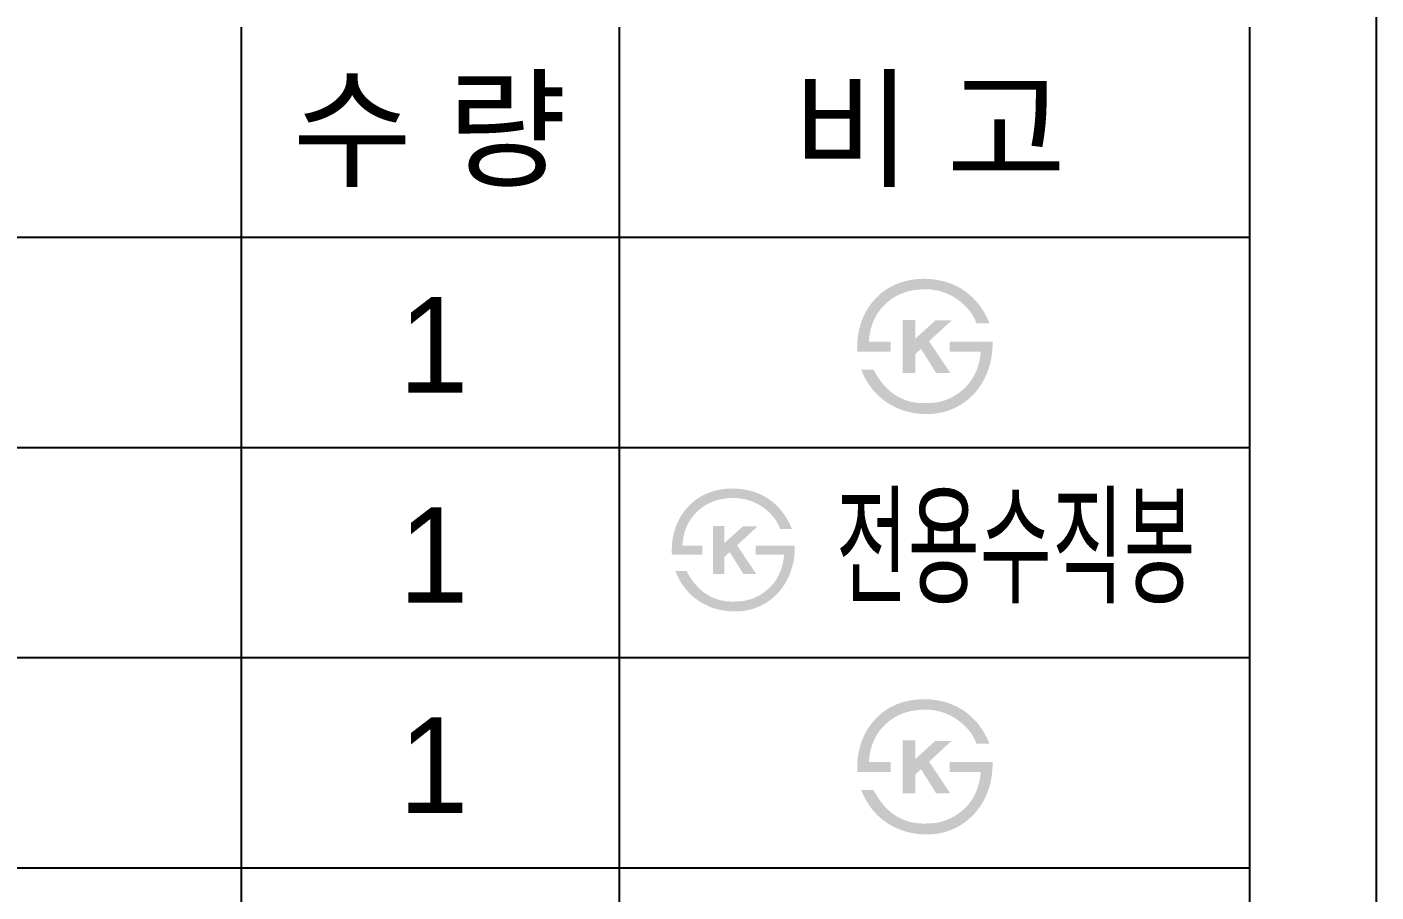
# Model space of a CAD drawing. Header units: millimetres. Extents: x 4364 to 6344, y -6858 to -4003.
# Drawn here: x 5990.8 to 6344, y -4482.3 to -4255.9 of the extents above; entities that cross this region are included whole.
import ezdxf
from ezdxf.enums import TextEntityAlignment as Align

# ---------------------------------------------------------------- set-up
doc = ezdxf.new("R2010")
doc.units = ezdxf.units.MM
doc.layers.add('TEXT', color=7, linetype='Continuous')
doc.layers.add('도각라인', color=7, linetype='Continuous')
doc.styles.add('타이틀', font='H2GTRM.TTF', dxfattribs={"height": 25})

msp = doc.modelspace()

# ---------------------------------------------------------------- hatches: boundary and pattern name
at = {"layer": 'TEXT'}
for points in [[(6208.2, -4340.83), (6208.18, -4340.37), (6208.17, -4339.92), (6208.17, -4339.48), (6208.18, -4339.03), (6208.19, -4338.59), (6208.22, -4338.14), (6208.25, -4337.7), (6208.3, -4337.27), (6208.35, -4336.83), (6208.41, -4336.4), (6208.49, -4335.97), (6208.57, -4335.54), (6208.66, -4335.11), (6208.76, -4334.69), (6208.87, -4334.27), (6208.99, -4333.85), (6209.12, -4333.42), (6209.26, -4333), (6209.42, -4332.59), (6209.58, -4332.18), (6209.75, -4331.78), (6209.93, -4331.39), (6210.11, -4331), (6210.31, -4330.62), (6210.52, -4330.25), (6210.73, -4329.88), (6210.95, -4329.52), (6211.19, -4329.17), (6211.43, -4328.82), (6211.68, -4328.48), (6211.94, -4328.14), (6212.5, -4327.47), (6212.79, -4327.13), (6213.09, -4326.8), (6213.4, -4326.49), (6213.72, -4326.18), (6214.05, -4325.89), (6214.38, -4325.6), (6214.73, -4325.33), (6215.08, -4325.06), (6215.43, -4324.8), (6215.8, -4324.56), (6216.17, -4324.32), (6216.55, -4324.1), (6216.94, -4323.88), (6217.34, -4323.67), (6217.74, -4323.48), (6218.18, -4323.28), (6218.63, -4323.09), (6219.09, -4322.92), (6219.55, -4322.75), (6220.02, -4322.6), (6220.5, -4322.47), (6220.98, -4322.34), (6221.47, -4322.23), (6221.97, -4322.13), (6222.47, -4322.04), (6222.98, -4321.97), (6223.5, -4321.91), (6224.02, -4321.86), (6224.55, -4321.82), (6225.09, -4321.8), (6225.63, -4321.79), (6226.47, -4321.81), (6226.88, -4321.83), (6227.29, -4321.86), (6227.69, -4321.9), (6228.09, -4321.94), (6228.49, -4321.99), (6228.88, -4322.05), (6229.27, -4322.12), (6229.65, -4322.19), (6230.03, -4322.27), (6230.4, -4322.35), (6230.77, -4322.44), (6231.14, -4322.54), (6231.5, -4322.65), (6231.86, -4322.76), (6232.22, -4322.88), (6232.57, -4323.01), (6232.91, -4323.14), (6233.25, -4323.29), (6233.59, -4323.43), (6233.92, -4323.59), (6234.25, -4323.75), (6234.58, -4323.92), (6234.9, -4324.1), (6235.22, -4324.28), (6235.53, -4324.47), (6235.84, -4324.67), (6236.14, -4324.87), (6236.44, -4325.08), (6236.74, -4325.3), (6237.03, -4325.53), (6237.49, -4325.91), (6237.94, -4326.3), (6238.37, -4326.71), (6238.79, -4327.14), (6239.2, -4327.58), (6239.59, -4328.03), (6239.97, -4328.5), (6240.34, -4328.99), (6240.69, -4329.49), (6241.03, -4330), (6241.35, -4330.53), (6241.66, -4331.08), (6241.96, -4331.64), (6242.24, -4332.21), (6242.51, -4332.81), (6242.76, -4333.41), (6242.76, -4333.41), (6239.35, -4333.41), (6239.35, -4333.41), (6239.29, -4333.22), (6239.21, -4333.03), (6239.14, -4332.84), (6239.06, -4332.65), (6238.98, -4332.46), (6238.89, -4332.27), (6238.8, -4332.08), (6238.7, -4331.89), (6238.6, -4331.71), (6238.49, -4331.53), (6238.38, -4331.34), (6238.27, -4331.16), (6238.15, -4330.98), (6238.03, -4330.8), (6237.9, -4330.62), (6237.77, -4330.44), (6237.64, -4330.26), (6237.5, -4330.09), (6237.21, -4329.74), (6236.9, -4329.39), (6236.57, -4329.05), (6236.23, -4328.71), (6235.87, -4328.37), (6235.5, -4328.04), (6235.1, -4327.72), (6234.85, -4327.52), (6234.59, -4327.33), (6234.33, -4327.15), (6234.07, -4326.97), (6233.81, -4326.8), (6233.55, -4326.64), (6233.28, -4326.48), (6233.01, -4326.33), (6232.74, -4326.18), (6232.47, -4326.04), (6232.19, -4325.91), (6231.91, -4325.78), (6231.64, -4325.66), (6231.35, -4325.54), (6231.07, -4325.43), (6230.78, -4325.33), (6230.5, -4325.24), (6230.21, -4325.15), (6229.92, -4325.06), (6229.62, -4324.98), (6229.33, -4324.91), (6229.03, -4324.85), (6228.73, -4324.79), (6228.42, -4324.74), (6228.12, -4324.69), (6227.81, -4324.65), (6227.51, -4324.62), (6227.19, -4324.59), (6226.88, -4324.57), (6226.57, -4324.55), (6226.25, -4324.54), (6225.93, -4324.54), (6225.55, -4324.54), (6225.17, -4324.55), (6224.8, -4324.57), (6224.43, -4324.6), (6224.06, -4324.63), (6223.7, -4324.67), (6223.34, -4324.71), (6222.99, -4324.77), (6222.64, -4324.83), (6222.29, -4324.9), (6221.95, -4324.97), (6221.61, -4325.05), (6221.28, -4325.14), (6220.95, -4325.24), (6220.63, -4325.35), (6220.3, -4325.46), (6219.99, -4325.57), (6219.68, -4325.7), (6219.37, -4325.83), (6219.06, -4325.97), (6218.76, -4326.12), (6218.47, -4326.27), (6218.17, -4326.44), (6217.89, -4326.6), (6217.6, -4326.78), (6217.32, -4326.96), (6217.05, -4327.15), (6216.77, -4327.35), (6216.51, -4327.55), (6216.24, -4327.77), (6215.98, -4327.99), (6215.73, -4328.21), (6215.47, -4328.45), (6215.22, -4328.7), (6214.98, -4328.94), (6214.75, -4329.2), (6214.52, -4329.46), (6214.3, -4329.72), (6214.09, -4329.99), (6213.89, -4330.26), (6213.69, -4330.54), (6213.5, -4330.82), (6213.32, -4331.11), (6213.14, -4331.4), (6212.98, -4331.7), (6212.82, -4332), (6212.67, -4332.31), (6212.52, -4332.62), (6212.38, -4332.93), (6212.25, -4333.25), (6212.13, -4333.58), (6212.02, -4333.91), (6211.91, -4334.24), (6211.81, -4334.58), (6211.72, -4334.93), (6211.64, -4335.28), (6211.56, -4335.63), (6211.49, -4335.99), (6211.43, -4336.35), (6211.37, -4336.72), (6211.33, -4337.09), (6211.29, -4337.47), (6211.26, -4337.85), (6211.23, -4338.24), (6211.23, -4338.24), (6216.93, -4338.24), (6216.93, -4338.24), (6216.93, -4338.24), (6216.93, -4340.83), (6216.93, -4340.83), (6216.93, -4340.83), (6208.21, -4340.83)], [(6223.34, -4337.48), (6228.62, -4332.7), (6232.87, -4332.7), (6226.97, -4338.14), (6232.5, -4346.4), (6228.79, -4346.4), (6224.87, -4340.13), (6223.34, -4341.49), (6223.34, -4346.4), (6220.09, -4346.4), (6220.09, -4332.57), (6223.34, -4332.57)], [(6243.59, -4338.24), (6243.6, -4338.72), (6243.59, -4339.21), (6243.57, -4339.68), (6243.55, -4340.16), (6243.51, -4340.63), (6243.47, -4341.1), (6243.41, -4341.57), (6243.34, -4342.03), (6243.26, -4342.49), (6243.18, -4342.95), (6243.08, -4343.41), (6242.97, -4343.86), (6242.85, -4344.31), (6242.72, -4344.76), (6242.58, -4345.2), (6242.43, -4345.64), (6242.28, -4346.07), (6242.12, -4346.49), (6241.95, -4346.9), (6241.77, -4347.3), (6241.58, -4347.7), (6241.38, -4348.1), (6241.17, -4348.48), (6240.96, -4348.86), (6240.74, -4349.24), (6240.5, -4349.6), (6240.26, -4349.96), (6240.01, -4350.32), (6239.75, -4350.66), (6239.49, -4351.01), (6239.21, -4351.34), (6238.93, -4351.67), (6238.63, -4351.99), (6238.33, -4352.3), (6238.02, -4352.6), (6237.7, -4352.9), (6237.38, -4353.18), (6237.06, -4353.46), (6236.72, -4353.72), (6236.38, -4353.98), (6236.04, -4354.22), (6235.69, -4354.46), (6235.33, -4354.69), (6234.96, -4354.91), (6234.59, -4355.11), (6234.22, -4355.31), (6233.83, -4355.5), (6233.44, -4355.69), (6233.04, -4355.87), (6232.63, -4356.03), (6232.22, -4356.19), (6231.81, -4356.34), (6231.39, -4356.47), (6230.97, -4356.59), (6230.55, -4356.7), (6230.12, -4356.8), (6229.7, -4356.89), (6229.26, -4356.96), (6228.83, -4357.03), (6228.39, -4357.08), (6227.95, -4357.12), (6227.5, -4357.15), (6227.05, -4357.17), (6226.6, -4357.17), (6225.87, -4357.17), (6225.15, -4357.14), (6224.44, -4357.09), (6223.74, -4357.01), (6223.05, -4356.91), (6222.71, -4356.86), (6222.38, -4356.79), (6222.04, -4356.73), (6221.71, -4356.65), (6221.39, -4356.57), (6221.06, -4356.49), (6220.74, -4356.4), (6220.42, -4356.3), (6220.1, -4356.2), (6219.79, -4356.09), (6219.48, -4355.97), (6219.17, -4355.86), (6218.87, -4355.73), (6218.56, -4355.6), (6218.26, -4355.46), (6217.97, -4355.32), (6217.67, -4355.17), (6217.38, -4355.02), (6217.09, -4354.86), (6216.81, -4354.7), (6216.53, -4354.53), (6215.95, -4354.16), (6215.66, -4353.96), (6215.38, -4353.76), (6215.1, -4353.55), (6214.82, -4353.34), (6214.55, -4353.12), (6214.29, -4352.9), (6214.03, -4352.67), (6213.77, -4352.44), (6213.52, -4352.2), (6213.27, -4351.95), (6213.03, -4351.7), (6212.79, -4351.45), (6212.56, -4351.19), (6212.33, -4350.92), (6212.11, -4350.65), (6211.89, -4350.37), (6211.68, -4350.09), (6211.47, -4349.8), (6211.27, -4349.5), (6211.07, -4349.21), (6210.88, -4348.9), (6210.69, -4348.59), (6210.5, -4348.28), (6210.32, -4347.96), (6210.15, -4347.63), (6209.98, -4347.3), (6209.81, -4346.96), (6209.49, -4346.27), (6209.2, -4345.56), (6209.2, -4345.56), (6212.44, -4345.56), (6212.44, -4345.56), (6212.69, -4346.03), (6212.95, -4346.48), (6213.21, -4346.93), (6213.48, -4347.36), (6213.75, -4347.77), (6214.03, -4348.18), (6214.31, -4348.57), (6214.61, -4348.94), (6214.9, -4349.31), (6215.2, -4349.66), (6215.51, -4350), (6215.83, -4350.33), (6216.15, -4350.64), (6216.47, -4350.94), (6216.8, -4351.23), (6217.14, -4351.5), (6217.39, -4351.69), (6217.64, -4351.88), (6217.9, -4352.05), (6218.15, -4352.22), (6218.41, -4352.39), (6218.68, -4352.55), (6218.95, -4352.7), (6219.22, -4352.84), (6219.49, -4352.98), (6219.77, -4353.11), (6220.04, -4353.23), (6220.33, -4353.35), (6220.61, -4353.46), (6220.9, -4353.56), (6221.19, -4353.66), (6221.49, -4353.75), (6221.79, -4353.84), (6222.09, -4353.92), (6222.39, -4353.99), (6222.7, -4354.05), (6223.01, -4354.11), (6223.32, -4354.16), (6223.64, -4354.2), (6223.96, -4354.24), (6224.28, -4354.27), (6224.6, -4354.3), (6224.93, -4354.32), (6225.26, -4354.33), (6225.6, -4354.33), (6225.94, -4354.33), (6226.28, -4354.32), (6227.22, -4354.3), (6227.52, -4354.28), (6227.82, -4354.26), (6228.12, -4354.23), (6228.41, -4354.2), (6228.7, -4354.16), (6228.99, -4354.11), (6229.28, -4354.06), (6229.57, -4354), (6229.85, -4353.94), (6230.13, -4353.87), (6230.41, -4353.79), (6230.69, -4353.71), (6230.97, -4353.62), (6231.25, -4353.53), (6231.52, -4353.42), (6231.79, -4353.32), (6232.06, -4353.2), (6232.33, -4353.08), (6232.59, -4352.96), (6232.86, -4352.83), (6233.12, -4352.69), (6233.38, -4352.55), (6233.64, -4352.4), (6233.9, -4352.24), (6234.15, -4352.08), (6234.4, -4351.91), (6234.66, -4351.73), (6234.9, -4351.55), (6235.15, -4351.37), (6235.4, -4351.17), (6235.68, -4350.94), (6235.95, -4350.69), (6236.22, -4350.44), (6236.48, -4350.19), (6236.73, -4349.93), (6236.97, -4349.67), (6237.2, -4349.39), (6237.43, -4349.12), (6237.65, -4348.84), (6237.86, -4348.55), (6238.06, -4348.26), (6238.26, -4347.96), (6238.45, -4347.65), (6238.63, -4347.35), (6238.8, -4347.03), (6238.96, -4346.71), (6239.12, -4346.38), (6239.27, -4346.05), (6239.41, -4345.72), (6239.54, -4345.37), (6239.66, -4345.02), (6239.78, -4344.67), (6239.89, -4344.31), (6239.99, -4343.95), (6240.08, -4343.58), (6240.16, -4343.2), (6240.24, -4342.82), (6240.31, -4342.43), (6240.37, -4342.04), (6240.43, -4341.64), (6240.47, -4341.24), (6240.51, -4340.83), (6240.51, -4340.83), (6232.34, -4340.83), (6232.34, -4340.83), (6232.34, -4340.83), (6232.34, -4338.24), (6232.34, -4338.24), (6232.34, -4338.24), (6243.59, -4338.24)], [(6159.65, -4393.97), (6159.63, -4393.56), (6159.62, -4393.15), (6159.61, -4392.74), (6159.62, -4392.33), (6159.64, -4391.93), (6159.66, -4391.53), (6159.69, -4391.13), (6159.73, -4390.73), (6159.78, -4390.34), (6159.84, -4389.94), (6159.9, -4389.55), (6159.98, -4389.16), (6160.06, -4388.77), (6160.15, -4388.39), (6160.25, -4388), (6160.36, -4387.62), (6160.48, -4387.23), (6160.61, -4386.85), (6160.75, -4386.48), (6160.89, -4386.11), (6161.05, -4385.75), (6161.21, -4385.39), (6161.38, -4385.04), (6161.56, -4384.69), (6161.75, -4384.35), (6161.94, -4384.02), (6162.15, -4383.69), (6162.36, -4383.37), (6162.58, -4383.05), (6162.81, -4382.74), (6163.04, -4382.43), (6163.55, -4381.82), (6163.82, -4381.52), (6164.09, -4381.22), (6164.37, -4380.93), (6164.66, -4380.65), (6164.96, -4380.39), (6165.26, -4380.13), (6165.58, -4379.88), (6165.89, -4379.63), (6166.22, -4379.4), (6166.55, -4379.18), (6166.89, -4378.96), (6167.23, -4378.76), (6167.59, -4378.56), (6167.95, -4378.37), (6168.31, -4378.2), (6168.72, -4378.01), (6169.13, -4377.84), (6169.54, -4377.68), (6169.96, -4377.54), (6170.39, -4377.4), (6170.82, -4377.28), (6171.26, -4377.16), (6171.71, -4377.06), (6172.16, -4376.97), (6172.61, -4376.89), (6173.08, -4376.82), (6173.55, -4376.77), (6174.02, -4376.72), (6174.51, -4376.69), (6174.99, -4376.67), (6175.49, -4376.66), (6176.25, -4376.68), (6176.62, -4376.7), (6177, -4376.73), (6177.36, -4376.76), (6177.73, -4376.8), (6178.09, -4376.85), (6178.44, -4376.9), (6178.79, -4376.96), (6179.14, -4377.02), (6179.49, -4377.09), (6179.83, -4377.17), (6180.17, -4377.25), (6180.5, -4377.35), (6180.83, -4377.44), (6181.15, -4377.55), (6181.48, -4377.65), (6181.79, -4377.77), (6182.11, -4377.89), (6182.42, -4378.02), (6182.73, -4378.16), (6183.03, -4378.3), (6183.33, -4378.44), (6183.62, -4378.6), (6183.91, -4378.76), (6184.2, -4378.93), (6184.49, -4379.1), (6184.77, -4379.28), (6185.04, -4379.46), (6185.32, -4379.66), (6185.58, -4379.85), (6185.85, -4380.06), (6186.27, -4380.4), (6186.68, -4380.76), (6187.07, -4381.13), (6187.46, -4381.52), (6187.83, -4381.92), (6188.18, -4382.33), (6188.53, -4382.76), (6188.86, -4383.2), (6189.18, -4383.66), (6189.49, -4384.13), (6189.78, -4384.61), (6190.06, -4385.1), (6190.33, -4385.61), (6190.59, -4386.14), (6190.83, -4386.68), (6191.06, -4387.23), (6191.06, -4387.23), (6187.96, -4387.23), (6187.96, -4387.23), (6187.9, -4387.05), (6187.84, -4386.88), (6187.77, -4386.7), (6187.7, -4386.53), (6187.62, -4386.36), (6187.54, -4386.19), (6187.46, -4386.02), (6187.37, -4385.85), (6187.28, -4385.68), (6187.18, -4385.51), (6187.08, -4385.34), (6186.98, -4385.18), (6186.87, -4385.01), (6186.76, -4384.85), (6186.65, -4384.69), (6186.53, -4384.52), (6186.41, -4384.36), (6186.28, -4384.2), (6186.01, -4383.88), (6185.73, -4383.57), (6185.44, -4383.26), (6185.13, -4382.95), (6184.8, -4382.65), (6184.46, -4382.35), (6184.1, -4382.05), (6183.87, -4381.87), (6183.63, -4381.7), (6183.4, -4381.53), (6183.16, -4381.37), (6182.92, -4381.22), (6182.68, -4381.07), (6182.44, -4380.92), (6182.2, -4380.78), (6181.95, -4380.65), (6181.7, -4380.52), (6181.45, -4380.4), (6181.2, -4380.29), (6180.95, -4380.18), (6180.69, -4380.07), (6180.43, -4379.97), (6180.17, -4379.88), (6179.91, -4379.79), (6179.65, -4379.71), (6179.38, -4379.64), (6179.12, -4379.57), (6178.85, -4379.5), (6178.58, -4379.44), (6178.3, -4379.39), (6178.03, -4379.34), (6177.75, -4379.3), (6177.47, -4379.26), (6177.19, -4379.23), (6176.91, -4379.2), (6176.63, -4379.18), (6176.34, -4379.17), (6176.05, -4379.16), (6175.76, -4379.16), (6175.41, -4379.16), (6175.07, -4379.17), (6174.73, -4379.19), (6174.39, -4379.21), (6174.06, -4379.24), (6173.73, -4379.28), (6173.41, -4379.32), (6173.09, -4379.37), (6172.77, -4379.42), (6172.45, -4379.49), (6172.14, -4379.55), (6171.84, -4379.63), (6171.53, -4379.71), (6171.23, -4379.8), (6170.94, -4379.89), (6170.65, -4379.99), (6170.36, -4380.1), (6170.07, -4380.22), (6169.79, -4380.34), (6169.52, -4380.46), (6169.24, -4380.6), (6168.97, -4380.74), (6168.71, -4380.88), (6168.45, -4381.04), (6168.19, -4381.2), (6167.93, -4381.36), (6167.68, -4381.54), (6167.44, -4381.72), (6167.19, -4381.9), (6166.96, -4382.09), (6166.72, -4382.29), (6166.49, -4382.5), (6166.25, -4382.72), (6166.03, -4382.94), (6165.81, -4383.17), (6165.6, -4383.4), (6165.39, -4383.63), (6165.19, -4383.87), (6165, -4384.11), (6164.81, -4384.36), (6164.63, -4384.62), (6164.46, -4384.87), (6164.3, -4385.13), (6164.14, -4385.4), (6163.98, -4385.67), (6163.84, -4385.94), (6163.7, -4386.22), (6163.57, -4386.5), (6163.45, -4386.79), (6163.33, -4387.08), (6163.22, -4387.38), (6163.11, -4387.68), (6163.02, -4387.98), (6162.93, -4388.29), (6162.84, -4388.6), (6162.77, -4388.92), (6162.7, -4389.24), (6162.63, -4389.57), (6162.58, -4389.9), (6162.53, -4390.23), (6162.49, -4390.57), (6162.45, -4390.92), (6162.42, -4391.26), (6162.4, -4391.62), (6162.4, -4391.62), (6167.58, -4391.62), (6167.58, -4391.62), (6167.58, -4391.62), (6167.58, -4393.97), (6167.58, -4393.97), (6167.57, -4393.97), (6159.65, -4393.97)], [(6173.4, -4390.93), (6178.21, -4386.58), (6182.07, -4386.58), (6176.71, -4391.53), (6181.73, -4399.03), (6178.36, -4399.03), (6174.79, -4393.33), (6173.4, -4394.57), (6173.4, -4399.03), (6170.45, -4399.03), (6170.45, -4386.46), (6173.4, -4386.46)], [(6191.82, -4391.62), (6191.82, -4392.06), (6191.82, -4392.49), (6191.8, -4392.93), (6191.78, -4393.36), (6191.74, -4393.79), (6191.7, -4394.22), (6191.65, -4394.64), (6191.59, -4395.06), (6191.52, -4395.48), (6191.44, -4395.9), (6191.35, -4396.31), (6191.25, -4396.72), (6191.14, -4397.13), (6191.03, -4397.54), (6190.9, -4397.94), (6190.76, -4398.35), (6190.62, -4398.73), (6190.48, -4399.11), (6190.32, -4399.49), (6190.16, -4399.86), (6189.99, -4400.22), (6189.81, -4400.58), (6189.62, -4400.93), (6189.42, -4401.27), (6189.22, -4401.61), (6189.01, -4401.95), (6188.79, -4402.27), (6188.56, -4402.59), (6188.33, -4402.91), (6188.08, -4403.22), (6187.83, -4403.53), (6187.58, -4403.82), (6187.31, -4404.12), (6187.03, -4404.4), (6186.75, -4404.67), (6186.47, -4404.94), (6186.17, -4405.2), (6185.88, -4405.45), (6185.57, -4405.69), (6185.26, -4405.92), (6184.95, -4406.15), (6184.63, -4406.36), (6184.3, -4406.57), (6183.97, -4406.77), (6183.64, -4406.96), (6183.29, -4407.14), (6182.94, -4407.31), (6182.59, -4407.48), (6182.22, -4407.64), (6181.85, -4407.79), (6181.48, -4407.93), (6181.11, -4408.07), (6180.73, -4408.19), (6180.35, -4408.3), (6179.96, -4408.4), (6179.57, -4408.49), (6179.18, -4408.57), (6178.79, -4408.64), (6178.39, -4408.69), (6178, -4408.74), (6177.59, -4408.78), (6177.19, -4408.81), (6176.78, -4408.82), (6176.37, -4408.83), (6175.7, -4408.82), (6175.05, -4408.79), (6174.4, -4408.75), (6173.77, -4408.68), (6173.15, -4408.59), (6172.84, -4408.54), (6172.53, -4408.48), (6172.23, -4408.42), (6171.93, -4408.35), (6171.63, -4408.28), (6171.33, -4408.2), (6171.04, -4408.12), (6170.75, -4408.03), (6170.46, -4407.94), (6170.18, -4407.84), (6169.9, -4407.74), (6169.62, -4407.63), (6169.34, -4407.52), (6169.06, -4407.4), (6168.79, -4407.27), (6168.52, -4407.14), (6168.26, -4407.01), (6167.99, -4406.87), (6167.73, -4406.73), (6167.47, -4406.58), (6167.21, -4406.42), (6166.69, -4406.09), (6166.43, -4405.91), (6166.17, -4405.73), (6165.91, -4405.54), (6165.66, -4405.35), (6165.42, -4405.15), (6165.18, -4404.94), (6164.94, -4404.74), (6164.71, -4404.52), (6164.48, -4404.3), (6164.25, -4404.08), (6164.03, -4403.85), (6163.82, -4403.62), (6163.61, -4403.38), (6163.4, -4403.14), (6163.2, -4402.89), (6163, -4402.64), (6162.81, -4402.39), (6162.62, -4402.12), (6162.43, -4401.86), (6162.25, -4401.58), (6162.08, -4401.31), (6161.9, -4401.03), (6161.74, -4400.74), (6161.57, -4400.45), (6161.41, -4400.15), (6161.26, -4399.85), (6161.11, -4399.54), (6160.82, -4398.92), (6160.55, -4398.27), (6160.55, -4398.27), (6163.5, -4398.27), (6163.5, -4398.27), (6163.73, -4398.7), (6163.96, -4399.11), (6164.2, -4399.51), (6164.44, -4399.9), (6164.69, -4400.28), (6164.94, -4400.65), (6165.2, -4401), (6165.47, -4401.35), (6165.74, -4401.68), (6166.01, -4402), (6166.29, -4402.31), (6166.58, -4402.6), (6166.87, -4402.89), (6167.16, -4403.16), (6167.46, -4403.42), (6167.77, -4403.67), (6168, -4403.85), (6168.22, -4404.01), (6168.46, -4404.17), (6168.69, -4404.33), (6168.93, -4404.48), (6169.17, -4404.62), (6169.41, -4404.76), (6169.66, -4404.89), (6169.91, -4405.01), (6170.16, -4405.13), (6170.41, -4405.24), (6170.67, -4405.35), (6170.93, -4405.45), (6171.19, -4405.55), (6171.45, -4405.64), (6171.72, -4405.72), (6171.99, -4405.8), (6172.27, -4405.87), (6172.54, -4405.93), (6172.82, -4405.99), (6173.1, -4406.04), (6173.39, -4406.09), (6173.68, -4406.13), (6173.97, -4406.16), (6174.26, -4406.19), (6174.56, -4406.22), (6174.85, -4406.23), (6175.15, -4406.24), (6175.46, -4406.25), (6175.77, -4406.25), (6176.08, -4406.24), (6176.94, -4406.21), (6177.21, -4406.2), (6177.48, -4406.18), (6177.75, -4406.16), (6178.01, -4406.12), (6178.28, -4406.09), (6178.54, -4406.05), (6178.81, -4406), (6179.07, -4405.95), (6179.32, -4405.89), (6179.58, -4405.82), (6179.84, -4405.75), (6180.09, -4405.68), (6180.34, -4405.6), (6180.59, -4405.51), (6180.84, -4405.42), (6181.09, -4405.32), (6181.33, -4405.22), (6181.58, -4405.11), (6181.82, -4405), (6182.06, -4404.88), (6182.3, -4404.75), (6182.53, -4404.62), (6182.77, -4404.48), (6183, -4404.34), (6183.23, -4404.19), (6183.46, -4404.04), (6183.69, -4403.88), (6183.92, -4403.72), (6184.14, -4403.55), (6184.37, -4403.37), (6184.62, -4403.16), (6184.87, -4402.94), (6185.11, -4402.71), (6185.35, -4402.48), (6185.58, -4402.24), (6185.8, -4402), (6186.01, -4401.76), (6186.22, -4401.51), (6186.42, -4401.25), (6186.61, -4400.99), (6186.79, -4400.72), (6186.97, -4400.45), (6187.14, -4400.17), (6187.3, -4399.89), (6187.46, -4399.61), (6187.61, -4399.32), (6187.75, -4399.02), (6187.88, -4398.72), (6188.01, -4398.41), (6188.13, -4398.1), (6188.24, -4397.78), (6188.35, -4397.46), (6188.45, -4397.13), (6188.54, -4396.8), (6188.62, -4396.47), (6188.7, -4396.12), (6188.77, -4395.78), (6188.83, -4395.43), (6188.89, -4395.07), (6188.94, -4394.71), (6188.98, -4394.34), (6189.01, -4393.97), (6189.01, -4393.97), (6181.59, -4393.97), (6181.58, -4393.97), (6181.58, -4393.97), (6181.58, -4391.62), (6181.58, -4391.62), (6181.59, -4391.62), (6191.81, -4391.62)], [(6208.2, -4450.83), (6208.18, -4450.37), (6208.17, -4449.92), (6208.17, -4449.48), (6208.18, -4449.03), (6208.19, -4448.59), (6208.22, -4448.14), (6208.25, -4447.7), (6208.3, -4447.27), (6208.35, -4446.83), (6208.41, -4446.4), (6208.49, -4445.97), (6208.57, -4445.54), (6208.66, -4445.11), (6208.76, -4444.69), (6208.87, -4444.27), (6208.99, -4443.85), (6209.12, -4443.42), (6209.26, -4443), (6209.42, -4442.59), (6209.58, -4442.18), (6209.75, -4441.78), (6209.93, -4441.39), (6210.11, -4441), (6210.31, -4440.62), (6210.52, -4440.25), (6210.73, -4439.88), (6210.95, -4439.52), (6211.19, -4439.17), (6211.43, -4438.82), (6211.68, -4438.48), (6211.94, -4438.14), (6212.5, -4437.47), (6212.79, -4437.13), (6213.09, -4436.8), (6213.4, -4436.49), (6213.72, -4436.18), (6214.05, -4435.89), (6214.38, -4435.6), (6214.73, -4435.33), (6215.08, -4435.06), (6215.43, -4434.8), (6215.8, -4434.56), (6216.17, -4434.32), (6216.55, -4434.1), (6216.94, -4433.88), (6217.34, -4433.67), (6217.74, -4433.48), (6218.18, -4433.28), (6218.63, -4433.09), (6219.09, -4432.92), (6219.55, -4432.75), (6220.02, -4432.6), (6220.5, -4432.47), (6220.98, -4432.34), (6221.47, -4432.23), (6221.97, -4432.13), (6222.47, -4432.04), (6222.98, -4431.97), (6223.5, -4431.91), (6224.02, -4431.86), (6224.55, -4431.82), (6225.09, -4431.8), (6225.63, -4431.79), (6226.47, -4431.81), (6226.88, -4431.83), (6227.29, -4431.86), (6227.69, -4431.9), (6228.09, -4431.94), (6228.49, -4431.99), (6228.88, -4432.05), (6229.27, -4432.12), (6229.65, -4432.19), (6230.03, -4432.27), (6230.4, -4432.35), (6230.77, -4432.44), (6231.14, -4432.54), (6231.5, -4432.65), (6231.86, -4432.76), (6232.22, -4432.88), (6232.57, -4433.01), (6232.91, -4433.14), (6233.25, -4433.29), (6233.59, -4433.43), (6233.92, -4433.59), (6234.25, -4433.75), (6234.58, -4433.92), (6234.9, -4434.1), (6235.22, -4434.28), (6235.53, -4434.47), (6235.84, -4434.67), (6236.14, -4434.87), (6236.44, -4435.08), (6236.74, -4435.3), (6237.03, -4435.53), (6237.49, -4435.91), (6237.94, -4436.3), (6238.37, -4436.71), (6238.79, -4437.14), (6239.2, -4437.58), (6239.59, -4438.03), (6239.97, -4438.5), (6240.34, -4438.99), (6240.69, -4439.49), (6241.03, -4440), (6241.35, -4440.53), (6241.66, -4441.08), (6241.96, -4441.64), (6242.24, -4442.21), (6242.51, -4442.81), (6242.76, -4443.41), (6242.76, -4443.41), (6239.35, -4443.41), (6239.35, -4443.41), (6239.29, -4443.22), (6239.21, -4443.03), (6239.14, -4442.84), (6239.06, -4442.65), (6238.98, -4442.46), (6238.89, -4442.27), (6238.8, -4442.08), (6238.7, -4441.89), (6238.6, -4441.71), (6238.49, -4441.53), (6238.38, -4441.34), (6238.27, -4441.16), (6238.15, -4440.98), (6238.03, -4440.8), (6237.9, -4440.62), (6237.77, -4440.44), (6237.64, -4440.26), (6237.5, -4440.09), (6237.21, -4439.74), (6236.9, -4439.39), (6236.57, -4439.05), (6236.23, -4438.71), (6235.87, -4438.37), (6235.5, -4438.04), (6235.1, -4437.72), (6234.85, -4437.52), (6234.59, -4437.33), (6234.33, -4437.15), (6234.07, -4436.97), (6233.81, -4436.8), (6233.55, -4436.64), (6233.28, -4436.48), (6233.01, -4436.33), (6232.74, -4436.18), (6232.47, -4436.04), (6232.19, -4435.91), (6231.91, -4435.78), (6231.64, -4435.66), (6231.35, -4435.54), (6231.07, -4435.43), (6230.78, -4435.33), (6230.5, -4435.24), (6230.21, -4435.15), (6229.92, -4435.06), (6229.62, -4434.98), (6229.33, -4434.91), (6229.03, -4434.85), (6228.73, -4434.79), (6228.42, -4434.74), (6228.12, -4434.69), (6227.81, -4434.65), (6227.51, -4434.62), (6227.19, -4434.59), (6226.88, -4434.57), (6226.57, -4434.55), (6226.25, -4434.54), (6225.93, -4434.54), (6225.55, -4434.54), (6225.17, -4434.55), (6224.8, -4434.57), (6224.43, -4434.6), (6224.06, -4434.63), (6223.7, -4434.67), (6223.34, -4434.71), (6222.99, -4434.77), (6222.64, -4434.83), (6222.29, -4434.9), (6221.95, -4434.97), (6221.61, -4435.05), (6221.28, -4435.14), (6220.95, -4435.24), (6220.63, -4435.35), (6220.3, -4435.46), (6219.99, -4435.57), (6219.68, -4435.7), (6219.37, -4435.83), (6219.06, -4435.97), (6218.76, -4436.12), (6218.47, -4436.27), (6218.17, -4436.44), (6217.89, -4436.6), (6217.6, -4436.78), (6217.32, -4436.96), (6217.05, -4437.15), (6216.77, -4437.35), (6216.51, -4437.55), (6216.24, -4437.77), (6215.98, -4437.99), (6215.73, -4438.21), (6215.47, -4438.45), (6215.22, -4438.7), (6214.98, -4438.94), (6214.75, -4439.2), (6214.52, -4439.46), (6214.3, -4439.72), (6214.09, -4439.99), (6213.89, -4440.26), (6213.69, -4440.54), (6213.5, -4440.82), (6213.32, -4441.11), (6213.14, -4441.4), (6212.98, -4441.7), (6212.82, -4442), (6212.67, -4442.31), (6212.52, -4442.62), (6212.38, -4442.93), (6212.25, -4443.25), (6212.13, -4443.58), (6212.02, -4443.91), (6211.91, -4444.24), (6211.81, -4444.58), (6211.72, -4444.93), (6211.64, -4445.28), (6211.56, -4445.63), (6211.49, -4445.99), (6211.43, -4446.35), (6211.37, -4446.72), (6211.33, -4447.09), (6211.29, -4447.47), (6211.26, -4447.85), (6211.23, -4448.24), (6211.23, -4448.24), (6216.93, -4448.24), (6216.93, -4448.24), (6216.93, -4448.24), (6216.93, -4450.83), (6216.93, -4450.83), (6216.93, -4450.83), (6208.21, -4450.83)], [(6223.34, -4447.48), (6228.62, -4442.7), (6232.87, -4442.7), (6226.97, -4448.14), (6232.5, -4456.4), (6228.79, -4456.4), (6224.87, -4450.13), (6223.34, -4451.49), (6223.34, -4456.4), (6220.09, -4456.4), (6220.09, -4442.57), (6223.34, -4442.57)], [(6243.59, -4448.24), (6243.6, -4448.72), (6243.59, -4449.21), (6243.57, -4449.68), (6243.55, -4450.16), (6243.51, -4450.63), (6243.47, -4451.1), (6243.41, -4451.57), (6243.34, -4452.03), (6243.26, -4452.49), (6243.18, -4452.95), (6243.08, -4453.41), (6242.97, -4453.86), (6242.85, -4454.31), (6242.72, -4454.76), (6242.58, -4455.2), (6242.43, -4455.64), (6242.28, -4456.07), (6242.12, -4456.49), (6241.95, -4456.9), (6241.77, -4457.3), (6241.58, -4457.7), (6241.38, -4458.1), (6241.17, -4458.48), (6240.96, -4458.86), (6240.74, -4459.24), (6240.5, -4459.6), (6240.26, -4459.96), (6240.01, -4460.32), (6239.75, -4460.66), (6239.49, -4461.01), (6239.21, -4461.34), (6238.93, -4461.67), (6238.63, -4461.99), (6238.33, -4462.3), (6238.02, -4462.6), (6237.7, -4462.9), (6237.38, -4463.18), (6237.06, -4463.46), (6236.72, -4463.72), (6236.38, -4463.98), (6236.04, -4464.22), (6235.69, -4464.46), (6235.33, -4464.69), (6234.96, -4464.91), (6234.59, -4465.11), (6234.22, -4465.31), (6233.83, -4465.5), (6233.44, -4465.69), (6233.04, -4465.87), (6232.63, -4466.03), (6232.22, -4466.19), (6231.81, -4466.34), (6231.39, -4466.47), (6230.97, -4466.59), (6230.55, -4466.7), (6230.12, -4466.8), (6229.7, -4466.89), (6229.26, -4466.96), (6228.83, -4467.03), (6228.39, -4467.08), (6227.95, -4467.12), (6227.5, -4467.15), (6227.05, -4467.17), (6226.6, -4467.17), (6225.87, -4467.17), (6225.15, -4467.14), (6224.44, -4467.09), (6223.74, -4467.01), (6223.05, -4466.91), (6222.71, -4466.86), (6222.38, -4466.79), (6222.04, -4466.73), (6221.71, -4466.65), (6221.39, -4466.57), (6221.06, -4466.49), (6220.74, -4466.4), (6220.42, -4466.3), (6220.1, -4466.2), (6219.79, -4466.09), (6219.48, -4465.97), (6219.17, -4465.86), (6218.87, -4465.73), (6218.56, -4465.6), (6218.26, -4465.46), (6217.97, -4465.32), (6217.67, -4465.17), (6217.38, -4465.02), (6217.09, -4464.86), (6216.81, -4464.7), (6216.53, -4464.53), (6215.95, -4464.16), (6215.66, -4463.96), (6215.38, -4463.76), (6215.1, -4463.55), (6214.82, -4463.34), (6214.55, -4463.12), (6214.29, -4462.9), (6214.03, -4462.67), (6213.77, -4462.44), (6213.52, -4462.2), (6213.27, -4461.95), (6213.03, -4461.7), (6212.79, -4461.45), (6212.56, -4461.19), (6212.33, -4460.92), (6212.11, -4460.65), (6211.89, -4460.37), (6211.68, -4460.09), (6211.47, -4459.8), (6211.27, -4459.5), (6211.07, -4459.21), (6210.88, -4458.9), (6210.69, -4458.59), (6210.5, -4458.28), (6210.32, -4457.96), (6210.15, -4457.63), (6209.98, -4457.3), (6209.81, -4456.96), (6209.49, -4456.27), (6209.2, -4455.56), (6209.2, -4455.56), (6212.44, -4455.56), (6212.44, -4455.56), (6212.69, -4456.03), (6212.95, -4456.48), (6213.21, -4456.93), (6213.48, -4457.36), (6213.75, -4457.77), (6214.03, -4458.18), (6214.31, -4458.57), (6214.61, -4458.94), (6214.9, -4459.31), (6215.2, -4459.66), (6215.51, -4460), (6215.83, -4460.33), (6216.15, -4460.64), (6216.47, -4460.94), (6216.8, -4461.23), (6217.14, -4461.5), (6217.39, -4461.69), (6217.64, -4461.88), (6217.9, -4462.05), (6218.15, -4462.22), (6218.41, -4462.39), (6218.68, -4462.55), (6218.95, -4462.7), (6219.22, -4462.84), (6219.49, -4462.98), (6219.77, -4463.11), (6220.04, -4463.23), (6220.33, -4463.35), (6220.61, -4463.46), (6220.9, -4463.56), (6221.19, -4463.66), (6221.49, -4463.75), (6221.79, -4463.84), (6222.09, -4463.92), (6222.39, -4463.99), (6222.7, -4464.05), (6223.01, -4464.11), (6223.32, -4464.16), (6223.64, -4464.2), (6223.96, -4464.24), (6224.28, -4464.27), (6224.6, -4464.3), (6224.93, -4464.32), (6225.26, -4464.33), (6225.6, -4464.33), (6225.94, -4464.33), (6226.28, -4464.32), (6227.22, -4464.3), (6227.52, -4464.28), (6227.82, -4464.26), (6228.12, -4464.23), (6228.41, -4464.2), (6228.7, -4464.16), (6228.99, -4464.11), (6229.28, -4464.06), (6229.57, -4464), (6229.85, -4463.94), (6230.13, -4463.87), (6230.41, -4463.79), (6230.69, -4463.71), (6230.97, -4463.62), (6231.25, -4463.53), (6231.52, -4463.42), (6231.79, -4463.32), (6232.06, -4463.2), (6232.33, -4463.08), (6232.59, -4462.96), (6232.86, -4462.83), (6233.12, -4462.69), (6233.38, -4462.55), (6233.64, -4462.4), (6233.9, -4462.24), (6234.15, -4462.08), (6234.4, -4461.91), (6234.66, -4461.73), (6234.9, -4461.55), (6235.15, -4461.37), (6235.4, -4461.17), (6235.68, -4460.94), (6235.95, -4460.69), (6236.22, -4460.44), (6236.48, -4460.19), (6236.73, -4459.93), (6236.97, -4459.67), (6237.2, -4459.39), (6237.43, -4459.12), (6237.65, -4458.84), (6237.86, -4458.55), (6238.06, -4458.26), (6238.26, -4457.96), (6238.45, -4457.65), (6238.63, -4457.35), (6238.8, -4457.03), (6238.96, -4456.71), (6239.12, -4456.38), (6239.27, -4456.05), (6239.41, -4455.72), (6239.54, -4455.37), (6239.66, -4455.02), (6239.78, -4454.67), (6239.89, -4454.31), (6239.99, -4453.95), (6240.08, -4453.58), (6240.16, -4453.2), (6240.24, -4452.82), (6240.31, -4452.43), (6240.37, -4452.04), (6240.43, -4451.64), (6240.47, -4451.24), (6240.51, -4450.83), (6240.51, -4450.83), (6232.34, -4450.83), (6232.34, -4450.83), (6232.34, -4450.83), (6232.34, -4448.24), (6232.34, -4448.24), (6232.34, -4448.24), (6243.59, -4448.24)]]:
    msp.add_hatch(color=256, dxfattribs=at).paths.add_polyline_path(points, flags=0)

# ---------------------------------------------------------------- linework, layer by layer
at = {"layer": '도각라인'}
for p, q in [((6343.97, -4002.9), (6343.97, -6785.9)), ((6046.97, -4640.9), (6046.97, -4255.9)), ((6145.97, -4640.9), (6145.97, -4255.9)), ((6310.97, -4640.9), (6310.97, -4255.9)), ((5436.47, -4310.9), (6310.97, -4310.9)), ((5436.47, -4365.9), (6310.97, -4365.9)), ((5436.47, -4420.9), (6310.97, -4420.9)), ((5436.47, -4475.9), (6310.97, -4475.9))]:
    msp.add_line(p, q, dxfattribs=at)

# ---------------------------------------------------------------- texts
at = {"layer": 'TEXT', "style": '타이틀'}
for s, p in [('수 량', (6096.21, -4282.59)), ('비 고', (6226.95, -4282.59)), ('1', (6097.28, -4339.08)), ('1', (6097.28, -4394.08)), ('1', (6097.28, -4449.08))]:
    msp.add_text(s, height=25, dxfattribs=at).set_placement(p, align=Align.MIDDLE_CENTER)
at = {"layer": 'TEXT', "style": '타이틀', "width": 0.6}
msp.add_text('전용수직봉', height=25, dxfattribs=at).set_placement((6249.66, -4391.58), align=Align.MIDDLE_CENTER)

doc.saveas('drawing.dxf')
